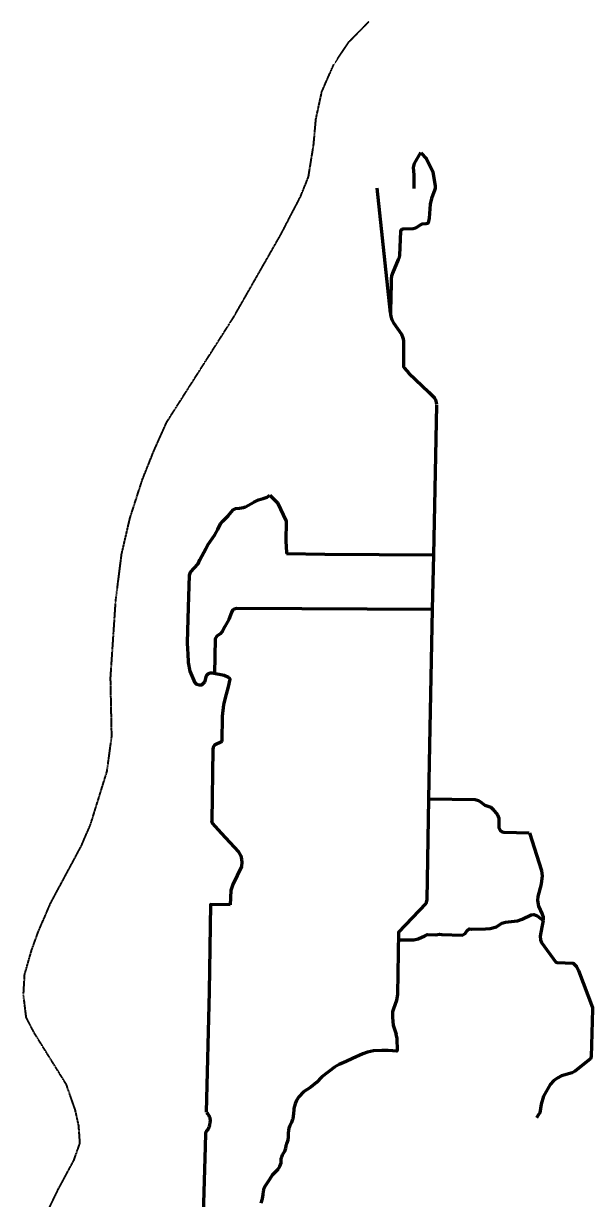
# Model space of a CAD drawing. Header units: feet. Extents: x -383819 to -15998, y -152022 to 104900.
# Drawn here: x -383183 to -355190, y -45353 to 12482 of the extents above; entities that cross this region are included whole.
import ezdxf

# ---------------------------------------------------------------- set-up
doc = ezdxf.new("R2010")
doc.units = ezdxf.units.FT
doc.linetypes.add('LONG_DASH_SHORT_DASH', pattern=[9.9, 6, -1.2, 1.5, -1.2])
doc.layers.add('11', color=7, linetype='LONG_DASH_SHORT_DASH', lineweight=40)
doc.layers.add('59', color=7, linetype='Continuous', lineweight=200)

msp = doc.modelspace()

# ---------------------------------------------------------------- linework, layer by layer
at = {"layer": '11'}
for points in [[(-382460.51, -32197.14), (-381837.52, -30757.27), (-380346.48, -27984.5), (-379888, -26920), (-379073, -24299), (-378840, -22571), (-378898, -19692), (-378641.94, -15879.21), (-378354, -13614), (-377944.63, -11845.04), (-377335, -9954), (-376749.24, -8489.23), (-376132, -7119), (-372851, -1973), (-370522, 2105), (-369549.24, 3976), (-369163, 4940), (-368911, 6493), (-368794, 7794), (-368503, 9134), (-367916.66, 10468.88), (-367164, 11587.48), (-366193, 12571)], [(-382721.07, -47432.78), (-381451.51, -44812.67), (-380705.21, -43430.74), (-380404.97, -42580.98), (-380465, -41718), (-380636.58, -40950.12), (-381074.07, -39694.78), (-382678.18, -37119.75), (-383047, -36397), (-383183, -35290), (-383125, -34281), (-382775.75, -33072.65), (-382460.51, -32197.14)]]:
    msp.add_lwpolyline(points, dxfattribs=at)
at = {"layer": '59'}
for p, q in [((-365800.27, 4406.1), (-365138.55, -1750.85)), ((-362870.98, -6283.14), (-362935.38, -9595.44)), ((-362935.38, -9595.44), (-363015.88, -13647.07)), ((-370236.67, -13589.54), (-368354.71, -13612.55)), ((-368354.71, -13612.55), (-363013.58, -13649.37)), ((-363015.88, -13649.37), (-363071.67, -16325.88)), ((-363071.67, -16330.48), (-363206.22, -23016.06)), ((-363201.62, -23020.67), (-363255.67, -25646.57)), ((-373864.29, -23217.89), (-373919.49, -26729.84)), ((-374056.31, -35127.16), (-374200.08, -41053.8))]:
    msp.add_line(p, q, dxfattribs=at)
for points in [[(-363655.2, 6131.64), (-363962.26, 5596.98), (-364018.91, 5407.7), (-363976.45, 5045.08), (-363976.9, 4372.76)], [(-363640.38, 6116.81), (-363358.78, 5820.2), (-363047.53, 5182.49), (-362930.41, 4476.33), (-362936.75, 4357.63)], [(-362934.5, 4361.27), (-362938.3, 4316.25), (-363107.87, 3868.93), (-363176.87, 3590.46), (-363229.77, 2906.95)], [(-363225.17, 2904.65), (-363271.17, 2681.41), (-363307.4, 2645.74), (-363371.8, 2634.23), (-363583.4, 2608.91), (-363650.1, 2588.2), (-363817.99, 2470.83), (-363893.89, 2420.2), (-364020.39, 2387.98), (-364519.49, 2367.27), (-364574.69, 2346.55), (-364613.79, 2305.13), (-364627.58, 2256.8), (-364691.98, 1089.41), (-364708.08, 955.93), (-364747.18, 870.78), (-365031.81, 212), (-365073.21, 48.6), (-365096.21, -89.49), (-365098.51, -296.61), (-365135.31, -1664.8), (-365126.11, -1809.78), (-365114.61, -1921.98), (-365054.81, -2094.58), (-364976.61, -2239.57), (-364583.31, -2802.27), (-364530.41, -2919.64), (-364502.81, -3023.2), (-364493.61, -3135.97), (-364495.91, -4298.76)], [(-364491.31, -4307.96), (-364479.81, -4395.42), (-364440.71, -4473.66), (-364219.92, -4710.71), (-363241.27, -5652.56), (-363015.88, -5875.8), (-362969.88, -5928.73), (-362914.68, -6023.08), (-362875.58, -6156.57), (-362870.98, -6257.83)], [(-374211.05, -13348.97), (-374121.65, -13159.59), (-373767.45, -12657.88), (-373629.45, -12395.52), (-373486.86, -12123.96), (-373381.06, -11990.48), (-373118.86, -11737.32), (-372865.86, -11438.14), (-372741.66, -11378.31), (-372553.07, -11359.89), (-372364.47, -11327.67), (-372254.07, -11290.85), (-371853.87, -11060.71), (-371628.48, -10950.25), (-371389.28, -10885.81), (-371191.48, -10807.56), (-371062.68, -10710.9)], [(-371067.28, -10710.9), (-370681.15, -11099.06), (-370264.73, -11987.3), (-370277.2, -12984.23), (-370246.94, -13537.9), (-370232.07, -13596.44)], [(-373407.44, -22834.03), (-373399.69, -21586.19), (-373330.69, -21006.24), (-373188.09, -20497.63), (-373096.09, -20143.21), (-373022.5, -19761.18), (-373040.9, -19710.55), (-373096.09, -19673.73), (-373303.09, -19581.67), (-373896.49, -19462), (-373993.08, -19462), (-374103.48, -19503.42), (-374190.88, -19600.08), (-374282.88, -19908.47), (-374420.88, -20051.15), (-374540.48, -20064.96), (-374655.48, -20028.14), (-374738.28, -19949.89), (-374982.07, -19365.34), (-375069.47, -18951.09), (-375078.67, -18504.61), (-375106.27, -18297.49), (-375115.47, -17963.78), (-375069.47, -16233.13), (-375011.73, -14644), (-374961.13, -14505.91), (-374597.73, -14087.06), (-374503.15, -13900.13), (-374211.05, -13348.97)], [(-363076.27, -16335.08), (-372689.01, -16296.41), (-372822.41, -16328.63), (-372900.61, -16370.05), (-372955.81, -16485.12), (-373077.69, -16831.49), (-373275.49, -17176.7), (-373399.69, -17397.64), (-373514.69, -17531.12), (-373675.69, -17641.58), (-373749.29, -17775.06), (-373793.61, -19494.84)], [(-373407.44, -22834.03), (-373781.49, -23008.46), (-373850.49, -23102.82), (-373868.89, -23222.5)], [(-363264.87, -25641.97), (-363347.25, -30614.46), (-363395.54, -30796.28), (-364729.52, -32213.94), (-364789.32, -35258.7)], [(-363237.27, -25646.57), (-360960.29, -25674.19), (-360799.3, -25729.42), (-360703.85, -25797.31), (-360483.05, -25958.41), (-360197.86, -26059.67), (-360087.46, -26151.73), (-359866.66, -26441.71), (-359802.26, -26598.2), (-359793.06, -27063.08), (-359728.66, -27182.76), (-359632.06, -27270.21), (-359553.86, -27293.22), (-358300.37, -27319.69)], [(-373933.29, -26739.05), (-373896.49, -26844.91), (-373464.09, -27342.01), (-372608.5, -28248.76), (-372493.5, -28455.89), (-372452.1, -28614.69), (-372447.5, -28771.19), (-372465.9, -28982.92), (-372889.1, -29862.05), (-372976.5, -30156.63), (-373008.7, -30865.46)], [(-358291.17, -27315.08), (-357697.78, -29170.01), (-357660.98, -29441.58), (-357706.98, -29838.58), (-357877.18, -30446.15), (-357900.18, -30644.07), (-357849.58, -30920.23), (-357660.98, -31320.68), (-357619.58, -31454.16), (-357619.58, -31624.46)], [(-373008.7, -30870.06), (-373983.88, -30842.45), (-374056.31, -35127.16)], [(-364729.52, -32577.56), (-363984.33, -32577.56), (-363772.73, -32540.74), (-363432.34, -32379.64), (-363298.94, -32319.8), (-362894.14, -32342.82), (-362710.15, -32306), (-362606.66, -32329.01), (-361594.67, -32347.42), (-361455.94, -32273.46), (-361350.14, -32121.56), (-361248.94, -32047.92), (-361143.14, -32052.52), (-360448.55, -32043.32), (-360218.55, -32029.51), (-359919.55, -31937.45), (-359648.16, -31771.75), (-359464.16, -31716.52), (-358875.36, -31652.08), (-358649.97, -31573.83), (-358208.37, -31362.1), (-358074.97, -31339.09), (-357918.58, -31403.53), (-357614.98, -31638.27)], [(-357614.98, -31629.07), (-357683.98, -31965.07), (-357763.33, -32398.89), (-357754.13, -32587.61), (-357703.53, -32711.88), (-356990.54, -33683.07), (-356921.54, -33706.09), (-356139.55, -33738.31), (-355983.15, -33899.4), (-355872.75, -34097.33), (-355194.27, -35915.44), (-355189.67, -35993.69), (-355240.27, -37765.77)], [(-364784.72, -35263.3), (-364839.92, -35562.48), (-364977.92, -35973.29), (-365023.92, -36129.79), (-365023.92, -36410.56), (-365000.92, -36778.78), (-364849.12, -37229.85)], [(-364858.32, -37216.05), (-364821.52, -37432.38), (-364793.92, -38021.54), (-364816.92, -38058.36), (-365014.72, -38044.55), (-365244.72, -38026.14), (-365548.31, -38030.74), (-365957.71, -38049.15), (-366261.31, -38104.39), (-366495.9, -38187.24), (-367001.9, -38421.98), (-367300.9, -38573.87), (-367651.63, -38717.72), (-367877.02, -38846.6), (-368498.02, -39320.69), (-368764.81, -39592.25), (-369054.61, -39831.6), (-369399.61, -40061.74), (-369634.48, -40310.22), (-369749.2, -40485.19), (-369822.8, -40655.5), (-369882.6, -40871.83), (-369893.08, -41193.36)], [(-355240.27, -37756.56), (-355249.47, -38327.31), (-355295.47, -38437.78), (-356045.26, -39049.95), (-356197.06, -39120.15), (-356721.45, -39272.04), (-356900.85, -39364.1), (-357094.05, -39502.18), (-357278.05, -39700.1), (-357600.04, -40270.85), (-357710.44, -40666.69), (-357774.84, -41085.54), (-357830.04, -41159.19), (-357940.44, -41338.7)], [(-374229.06, -42758.53), (-374213.97, -42091.67), (-374209.4, -42066.97), (-374202.27, -42042.95), (-374192.68, -42019.77), (-374180.69, -41997.71), (-374166.51, -41977.06), (-374150.21, -41957.96), (-374147.77, -41955.44), (-374114.97, -41918.08), (-374086.24, -41877.48), (-374061.9, -41834.09), (-374042.24, -41788.4), (-374027.46, -41740.92), (-374017.72, -41692.14), (-374017.43, -41690.1), (-373992.72, -41547.4), (-373988.1, -41493.91), (-373989.1, -41440.25), (-373995.7, -41386.99), (-374007.83, -41334.71), (-374025.36, -41283.97), (-374048.1, -41235.35), (-374075.81, -41189.37), (-374108.15, -41146.54), (-374144.79, -41107.34), (-374163.93, -41090.74)], [(-370271.76, -42824.17), (-370254.62, -42721.63), (-370245.32, -42668.87), (-370225.24, -42594.39), (-370197.49, -42522.41), (-370169.81, -42412.53), (-370147.45, -42268.31), (-370140.28, -42122.55), (-370138.93, -42091.17), (-370122.55, -41937.45), (-370090.19, -41786.22), (-370088.15, -41778.52), (-370063.21, -41702.27), (-370030.43, -41628.98), (-369987.67, -41543.58), (-369935.28, -41411.15), (-369922.91, -41370.2), (-369902.73, -41278.72), (-369893.08, -41193.36)], [(-374390.74, -48744.34), (-374390.16, -48719.01), (-374316.09, -45539.2), (-374229.06, -42758.53)], [(-371487.71, -45526.62), (-371425.49, -45324.12), (-371384.77, -45116.22), (-371371.46, -44950.17), (-371369.46, -44925.15), (-371366.21, -44900.16), (-371362.19, -44866.21), (-371353.7, -44828.84), (-371341.38, -44792.56), (-371325.32, -44757.79), (-371320.59, -44749.84), (-371295.96, -44708.42), (-371289.71, -44699.77), (-371256.23, -44653.2), (-371068.01, -44350.31), (-370927.6, -44137.23), (-370690.48, -43889.93), (-370659.28, -43857.39), (-370647.13, -43840.83), (-370609.4, -43786.69), (-370568.63, -43712.8), (-370535.83, -43635.05), (-370511.33, -43554.3), (-370512.04, -43477.74), (-370512.93, -43467.45), (-370513.92, -43420.81), (-370510.04, -43374.33), (-370501.32, -43328.51), (-370487.87, -43283.84), (-370480.27, -43265.76), (-370477.59, -43259.37), (-370464.09, -43215.9), (-370462.64, -43211.15), (-370443.07, -43162.82), (-370418.63, -43116.92), (-370389.52, -43073.8), (-370324.59, -42974.87), (-370271.76, -42824.17)]]:
    msp.add_lwpolyline(points, dxfattribs=at)

doc.saveas('drawing.dxf')
